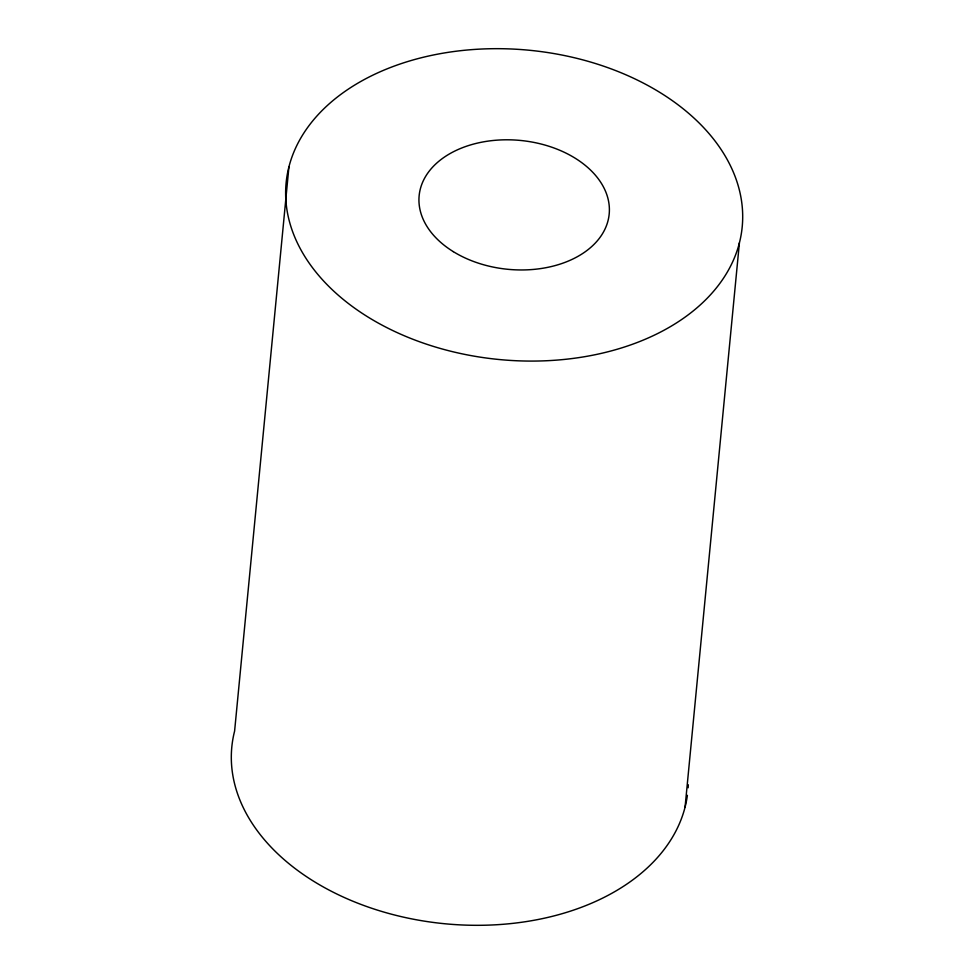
<?xml version="1.0" encoding="UTF-8"?>
<svg xmlns="http://www.w3.org/2000/svg" width="974" height="974" viewBox="0 0 974 974"><rect width="100%" height="100%" fill="white"/><g stroke="black" fill="none" stroke-linecap="round" stroke-linejoin="round"><path stroke-width="1.46" d="M288.925 166.883L234.6 731.109A229.097 155.365 5.5 0 0 429.924 921.976A229.097 155.365 5.5 0 0 687.388 795.308M685.075 807.117L739.4 242.891A229.097 155.365 5.5 0 0 435.013 54.666A229.097 155.365 5.5 0 0 368.075 317.086A229.097 155.365 5.5 0 0 739.4 242.891M688.301 784.752A229.097 155.365 5.5 0 1 688.143 787.771M453.3 251.633A95.464 64.734 5.5 0 0 608.019 220.721A95.464 64.734 5.5 0 0 481.18 142.289A95.464 64.734 5.5 0 0 453.3 251.633"/></g></svg>
